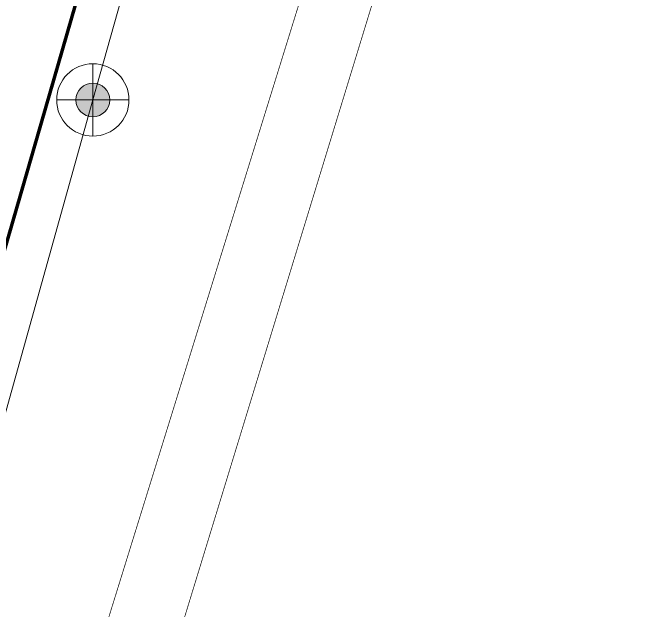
# Model space of a CAD drawing. Header units: inches. Extents: x 350994 to 353538, y 1581369 to 1583842.
# Drawn here: x 351395.85 to 351414.53, y 1583289.86 to 1583307.21 of the extents above; entities that cross this region are included whole.
import ezdxf

# ---------------------------------------------------------------- set-up
doc = ezdxf.new("R2010")
doc.units = ezdxf.units.IN
doc.header["$MEASUREMENT"] = 0
doc.linetypes.add('1', pattern=[0])
doc.linetypes.add('DASHDOTX2', pattern=[2, 1, -0.5, 0, -0.5])
for name, color, linetype in [('CULVERT', 255, '1'), ('EP TF', 5, 'Continuous'), ("ROAD'S", 1, '1')]:
    doc.layers.add(name, color=color, linetype=linetype)
doc.styles.get("Standard").update_dxf_attribs({"font": 'arial.ttf'})
doc.linetypes.add('SILT_FENCE', pattern='A,0.5,-0.2,["EP",Standard,S=0.1,R=0,X=-0.1,Y=-0.05],-0.2', length=0.9)

# ---------------------------------------------------------------- blocks, each defined once
blk = doc.blocks.new('EP1')
at = {"layer": 'EP TF', "lineweight": 5}
h = blk.add_hatch(color=252, dxfattribs=at)
edge = h.paths.add_edge_path()
edge.add_arc((351339.771, 1583222.914), 0.49, 0, 360)
at = {"layer": 'EP TF', "color": 252, "lineweight": 5}
for points in [[(351339.771, 1583223.964), (351339.771, 1583221.864)], [(351338.721, 1583222.914), (351340.821, 1583222.914)]]:
    blk.add_lwpolyline(points, dxfattribs=at)
for radius in [1.05, 0.49]:
    blk.add_circle((351339.771, 1583222.914), radius, dxfattribs=at)

msp = doc.modelspace()

# ---------------------------------------------------------------- linework, layer by layer
at = {"layer": 'CULVERT', "color": 250, "linetype": 'DASHDOTX2', "lineweight": 5, "ltscale": 2, "const_width": 0.02}
for points in [[(351396.148, 1583281.636), (351413.84, 1583338.688)], [(351398.182, 1583280.979), (351414.28, 1583333.604)]]:
    msp.add_lwpolyline(points, dxfattribs=at)
at = {"layer": 'EP TF', "color": 252, "linetype": 'SILT_FENCE', "lineweight": 5, "ltscale": 6, "elevation": 98.457}
msp.add_lwpolyline([(351860.599, 1583050.457), (351843.117, 1583054.927), (351805.428, 1583069.434), (351749.996, 1583088.043), (351693.324, 1583107.195), (351559.818, 1583166.634), (351530.996, 1583175.986), (351505.516, 1583184.189), (351479.554, 1583192.598), (351455.022, 1583200.395), (351427.507, 1583209.446), (351401.181, 1583217.744), (351377.104, 1583229.332), (351383.888, 1583253.394), (351390.184, 1583276.102), (351398.171, 1583304.68), (351406.613, 1583334.671), (351412.571, 1583355.244), (351419.656, 1583379.976), (351427.743, 1583409.247), (351437.315, 1583441.687)], dxfattribs=at)
at = {"layer": "ROAD'S", "lineweight": 5, "const_width": 0.1}
msp.add_lwpolyline([(351566.837, 1583288.695), (351587.368, 1583281.612), (351589.749, 1583279.92), (351590.972, 1583277.627), (351589.879, 1583272.789), (351572.923, 1583223.021), (351570.49, 1583222.806), (351567.784, 1583223.345), (351562.174, 1583225.354), (351463.672, 1583257.317), (351394.003, 1583279.224), (351390.857, 1583283.441), (351391.809, 1583287.12), (351391.809, 1583287.12), (351391.95, 1583287.665), (351407.18, 1583340.371), (351411.724, 1583342.339), (351413.567, 1583341.782), (351482.492, 1583317.608), (351515.964, 1583306.247), (351528.201, 1583302.025)], dxfattribs=at)

# ---------------------------------------------------------------- block references
at = {"layer": 'EP TF', "color": 1, "lineweight": 5}
msp.add_blockref('EP1', (58.4, 81.766, 98.457), dxfattribs=at)

doc.saveas('drawing.dxf')
